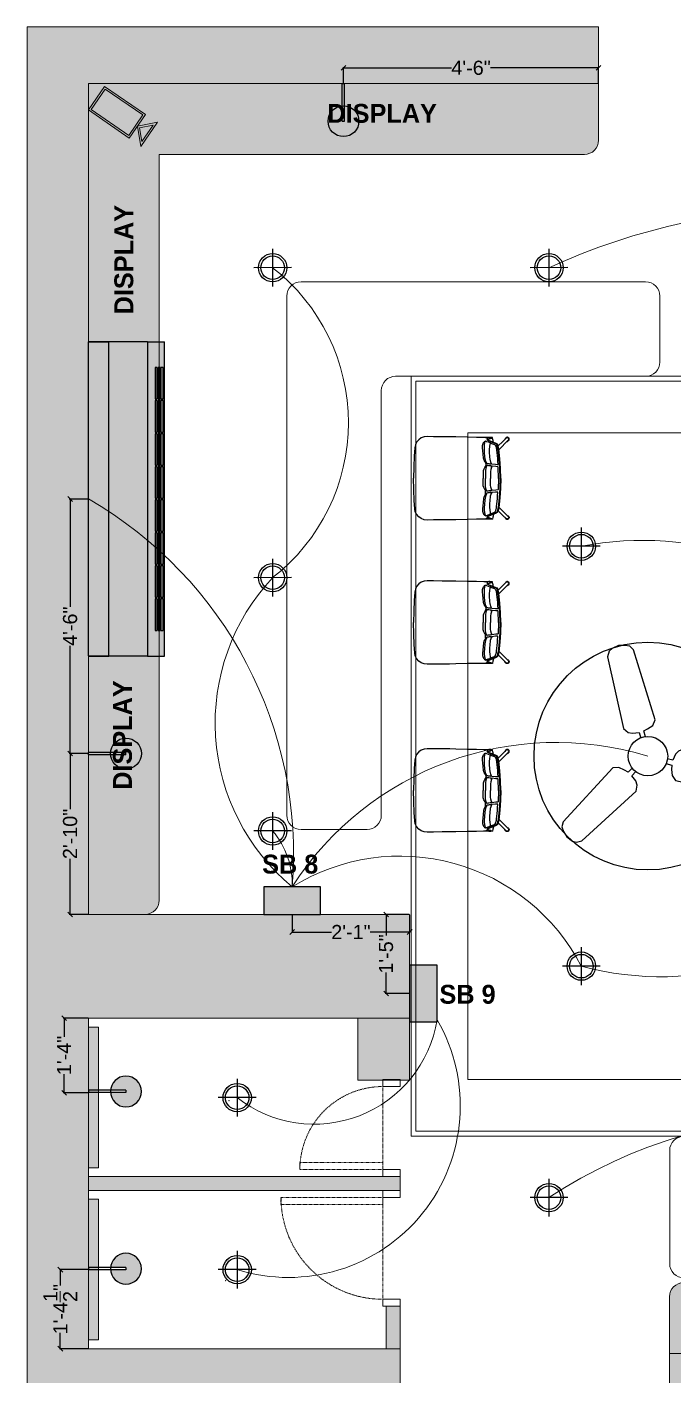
# Model space of a CAD drawing. Header units: inches. Extents: x -4677 to 18437, y -5264 to 2453.
# Drawn here: x 2640 to 2776.8, y -718.7 to -433.1 of the extents above; entities that cross this region are included whole.
import ezdxf

# ---------------------------------------------------------------- set-up
doc = ezdxf.new("R2010")
doc.units = ezdxf.units.IN
for name, pattern in [('AUDIT_D_060311083008-3', [0]), ('DASHED2', [0.375, 0.25, -0.125]), ('HIDDEN', [0.375, 0.25, -0.125])]:
    doc.linetypes.add(name, pattern=pattern)
for name, color, linetype in [('A-DOOR', 251, 'AUDIT_D_060311083008-3'), ('A-Door-Frame', 1, 'Continuous'), ('A-Door-Swing', 8, 'HIDDEN'), ('Edges', 7, 'Continuous'), ('IEL-HATCH-002', 7, 'Continuous'), ('line_cad-block.com', 250, 'Continuous'), ('THIET-BI', 21, 'Continuous')]:
    doc.layers.add(name, color=color, linetype=linetype)
doc.layers.add('FURNI', color=140, linetype='Continuous', lineweight=18)
doc.layers.add('HATCH', color=251, linetype='Continuous', lineweight=0, transparency=0.75)
doc.styles.add('HEMI', font='stylu.ttf')
doc.styles.get("Standard").update_dxf_attribs({"font": 'arial.ttf'})
doc.dimstyles.get("Standard").update_dxf_attribs({"dimtxt": 3, "dimasz": 1, "dimexe": 0.18, "dimexo": 0.0625, "dimgap": 0.09, "dimtad": 0, "dimdec": 1, "dimzin": 0, "dimdsep": 46, "dimlunit": 4, "dimtxsty": 'Standard', "dimblk": 'OBLIQUE', "dimcen": 0.09, "dimclrd": 5, "dimclre": 5, "dimclrt": 5, "dimadec": 0, "dimazin": 0, "dimtfac": 1, "dimtdec": 1, "dimtofl": 0, "dimtmove": 0, "dimatfit": 3, "dimldrblk": 'OBLIQUE', "dimfxl": 1, "dimtolj": 1, "dimtzin": 0, "dimarcsym": 0})

# ---------------------------------------------------------------- blocks, each defined once
blk = doc.blocks.new('ger')
at = {"color": 5}
for p, q in [((6473.06, -970.68), (6473.07, -978.68)), ((6469.07, -974.68), (6477.07, -974.68))]:
    blk.add_line(p, q, dxfattribs=at)
for radius in [3, 2.5]:
    blk.add_circle((6473.07, -974.68), radius, dxfattribs=at)
blk = doc.blocks.new('A$C1C43440E')
at = {"layer": 'THIET-BI', "color": 18, "true_color": 0x000000}
for p, q in [((143.8, 581.1), (139.5, 564.2)), ((152.8, 589.3), (143.8, 581.1)), ((172.3, 598), (152.8, 589.3)), ((191.8, 598.2), (172.3, 598)), ((207, 596.1), (191.8, 598.2)), ((217.6, 585.2), (207, 596.1)), ((283.9, 371.8), (217.6, 585.2)), ((139.5, 564.2), (187.9, 346)), ((276.4, 355.5), (283.9, 371.8)), ((187.9, 346), (202.2, 334.1)), ((202.2, 334.1), (215.2, 331.5)), ((215.2, 331.5), (234.9, 334.1)), ((234.9, 334.1), (240, 316.6)), ((249.5, 338.4), (260.9, 344.5)), ((254.3, 320.4), (249.5, 338.4)), ((260.9, 344.5), (276.4, 355.5)), ((338, 249.3), (320.3, 253.6)), ((345.6, 267.6), (338, 249.3)), ((354.4, 277.5), (345.6, 267.6)), ((371.8, 284), (354.4, 277.5)), ((585, 216.8), (371.8, 284)), ((155.8, 226), (4.2, 61.9)), ((173.7, 227.6), (155.8, 226)), ((191, 219.7), (173.7, 227.6)), ((202, 212.9), (191, 219.7)), ((215.1, 226), (202, 212.9)), ((213, 202.4), (225.6, 215.5)), ((316.5, 239.3), (334.4, 234.5)), ((334.4, 234.5), (334, 221.5)), ((334, 221.5), (335.9, 202.6)), ((597.5, 204.6), (585, 216.8)), ((225.1, 186.7), (213, 202.4)), ((229.3, 174.1), (225.1, 186.7)), ((226.1, 155.7), (229.3, 174.1)), ((335.9, 202.6), (346.1, 188)), ((346.1, 188), (564.1, 138.7)), ((588.3, 154.5), (597.8, 171.5)), ((600.1, 192.8), (597.5, 204.6)), ((597.8, 171.5), (600.1, 192.8)), ((61.4, 4.7), (226.1, 155.7)), ((564.1, 138.7), (578.9, 142.4)), ((578.9, 142.4), (588.3, 154.5)), ((4.2, 61.9), (0, 47.2)), ((0, 47.2), (5.8, 33)), ((5.8, 33), (15.7, 16.3)), ((15.7, 16.3), (33.1, 3.7)), ((33.1, 3.7), (44.6, 0)), ((44.6, 0), (61.4, 4.7))]:
    blk.add_line(p, q, dxfattribs=at)
blk.add_circle((262, 261.9), 60, dxfattribs=at)
blk = doc.blocks.new('3r')
blk.add_circle((6568.27, -1060.41), 21)
at = {"layer": 'THIET-BI', "xscale": 0.06069589590044594, "yscale": 0.06069589590044594, "zscale": 0.06069589590044594}
blk.add_blockref('A$C1C43440E', (6552.37, -1076.31), dxfattribs=at)
blk = doc.blocks.new('*U7')
at = {"layer": 'A-Door-Frame', "lineweight": 5}
for p, q in [((0, -100), (0, 0)), ((668.2, -100), (668.2, 0))]:
    blk.add_line(p, q, dxfattribs=at)
for points in [[(0, -100), (40, -100), (40, 0), (0, 0)], [(668.2, -100), (628.2, -100), (628.2, 0), (668.2, 0)]]:
    blk.add_lwpolyline(points, dxfattribs=at)
at = {"layer": 'A-Door-Swing', "linetype": 'DASHED2', "lineweight": 5}
blk.add_line((45.3, 0), (633.4, 0), dxfattribs=at)
blk.add_lwpolyline([(40, 0), (40, 588.2), (80, 588.2), (80, 0)], close=True, dxfattribs=at)
blk.add_arc((40, 0), 588.2, 360, 90, dxfattribs=at)
blk = doc.blocks.new('*U8')
at = {"layer": 'A-Door-Frame', "lineweight": 5}
for p, q in [((0, -100), (0, 0)), ((559.1, -100), (559.1, 0))]:
    blk.add_line(p, q, dxfattribs=at)
for points in [[(0, -100), (40, -100), (40, 0), (0, 0)], [(559.1, -100), (519.1, -100), (519.1, 0), (559.1, 0)]]:
    blk.add_lwpolyline(points, dxfattribs=at)
at = {"layer": 'A-Door-Swing', "linetype": 'DASHED2', "lineweight": 5}
blk.add_line((44.3, 0), (523.4, 0), dxfattribs=at)
blk.add_lwpolyline([(40, 0), (40, 479.1), (80, 479.1), (80, 0)], close=True, dxfattribs=at)
blk.add_arc((40, 0), 479.1, 360, 90, dxfattribs=at)
blk = doc.blocks.new('LEADCHAIR Executive 2014')
at = {"layer": 'line_cad-block.com', "color": 252, "true_color": 0x939598}
for points in [[(-239.1, 253.9), (-240.7, 256.2), (-243.5, 261.1), (-245.6, 264.4), (-248.8, 266.8), (-252.6, 268), (-256.7, 268.1), (-260.5, 266.8), (-263.7, 264.5), (-266.1, 261.3), (-267.3, 257.4), (-267.1, 253), (-266, 249.6), (-263.7, 246.3), (-259.6, 243.9), (-254, 240.4)], [(-186.5, 201.1), (-247.6, 262.2), (-251.2, 264.6), (-253.3, 265.3), (-256.4, 265.2), (-258.6, 264.5), (-261.7, 262.4), (-263.7, 259.8), (-264.8, 257), (-264.4, 254.4), (-263.9, 251.3), (-262.1, 248.8), (-240.6, 227), (-210.7, 196.4)], [(186.5, 201.1), (247.6, 262.2), (251.2, 264.6), (253.3, 265.3), (256.4, 265.2), (258.6, 264.5), (261.7, 262.4), (263.7, 259.8), (264.8, 257), (264.4, 254.4), (263.9, 251.3), (262.1, 248.8), (240.6, 227), (210.7, 196.4)], [(239.1, 253.9), (240.7, 256.2), (243.5, 261.1), (245.6, 264.4), (248.8, 266.8), (252.6, 268), (256.7, 268.1), (260.5, 266.8), (263.7, 264.5), (266.1, 261.3), (267.3, 257.4), (267.1, 253), (266, 249.6), (263.7, 246.3), (259.6, 243.9), (254, 240.4)], [(0, 214.2), (-63.6, 212.7), (-127.1, 208.1), (-190.4, 200.6), (-201.5, 198.6), (-211.2, 196.2), (-218.8, 193.6), (-223.1, 191.2), (-226.8, 183.8), (-246.5, 135.2), (-248.6, 131.4), (-251.1, 130.4), (-252.7, 131.3), (-254.8, 136.2), (-259.1, 146.6), (-261.5, 152.5), (-264.8, 159.1)], [(0.2, 209.5), (-63.2, 207.5), (-126.5, 203), (-189.5, 196), (-196.2, 194.9), (-204.4, 193), (-210.2, 191.7), (-215.6, 190.3), (-220.4, 187.9), (-223, 184.5), (-226.5, 175.5), (-244.9, 132.9), (-250.6, 123.7), (-253, 124.7), (-263.2, 145.7)], [(-91.9, 194.6), (-89.7, 193.7), (-88.8, 192.3), (-89.5, 180.1), (-92.1, 154.9), (-99.5, 151.5), (-106.1, 148.5), (-116.1, 145.5), (-120.2, 144.6), (-142.3, 142.3), (-168, 141), (-190.1, 140.8), (-205.5, 141.9), (-224.1, 145.3), (-229.7, 146.2), (-229.9, 146.5), (-227.8, 153.1), (-221, 172.7), (-219.4, 175.5), (-217, 177.6), (-209.7, 180.7), (-199.2, 183.9), (-193, 185.1), (-185.7, 186.6), (-130.2, 191.7), (-111.3, 193.1), (-91.9, 194.6)], [(0, 198.1), (-73.5, 196.6), (-74.4, 195.1), (-75.4, 193.4), (-76.1, 181.4), (-79.4, 156.4), (-78.4, 154.8), (-76.1, 154), (-70.7, 152.3), (-56.7, 148.1), (-43.6, 146.5), (-25.3, 145.8), (0.1, 145.8)], [(-0.2, 209.5), (63.2, 207.5), (126.5, 203), (189.5, 196), (196.2, 194.9), (204.4, 193), (210.2, 191.7), (215.6, 190.3), (220.4, 187.9), (223, 184.5), (226.5, 175.5), (244.9, 132.9), (250.6, 123.7), (253, 124.7), (263.2, 145.7)], [(0, 198.1), (73.5, 196.6), (74.4, 195.1), (75.4, 193.4), (76.1, 181.4), (79.4, 156.4), (78.4, 154.8), (76.1, 154), (70.7, 152.3), (56.7, 148.1), (43.6, 146.5), (25.3, 145.8), (-0.1, 145.8)], [(0, 214.2), (63.6, 212.7), (127.1, 208.1), (190.4, 200.6), (201.5, 198.6), (211.2, 196.2), (218.8, 193.6), (223.1, 191.2), (226.8, 183.8), (246.5, 135.2), (248.6, 131.4), (251.1, 130.4), (252.7, 131.3), (254.8, 136.2), (259.1, 146.6), (261.5, 152.5), (264.8, 159.1)], [(91.9, 194.6), (89.7, 193.7), (88.8, 192.3), (89.5, 180.1), (92.1, 154.9), (99.5, 151.5), (106.1, 148.5), (116.1, 145.5), (120.2, 144.6), (142.3, 142.3), (168, 141), (190.1, 140.8), (205.5, 141.9), (224.1, 145.3), (229.7, 146.2), (229.9, 146.5), (227.8, 153.1), (221, 172.7), (219.4, 175.5), (217, 177.6), (209.7, 180.7), (199.2, 183.9), (193, 185.1), (185.7, 186.6), (130.2, 191.7), (111.3, 193.1), (91.9, 194.6)], [(-255.6, 130), (-260.2, 127.9), (-262, 121.4), (-263.4, 115.9), (-265.5, 102.2), (-266.6, 54.8), (-267.4, -4.7), (-269.1, -78), (-270, -119), (-270, -168.2), (-270.4, -224.5), (-271.8, -264.7), (-269.6, -284.7), (-262.6, -303.3), (-251.2, -319.6), (-234.1, -334.1), (-217.3, -342.1), (-198.7, -346.1), (-170, -348.1), (-146.1, -349.7), (-72.8, -352.8), (0, -354.2)], [(-264.8, 159.1), (-265.4, 159.2), (-265.6, 158.7), (-265.8, 149.5), (-266.1, 142.4), (-266.1, 138.9), (-265.5, 103.7)], [(-263.2, 145.7), (-263.9, 145.7), (-263.9, 145.7), (-264.8, 145), (-265.3, 143.5), (-266.1, 130.6)], [(-233.5, 166.4), (-245.4, 163.8), (-252.1, 162.5), (-265.3, 159.2)], [(-98.2, 152), (-95.7, 152), (-93.1, 152), (-91.9, 151.6), (-92.6, 146.7), (-93.1, 143.2), (-93.8, 137.8), (-94.3, 134.2), (-95.1, 129), (-95.8, 123.9), (-95.9, 123.1), (-101.7, 119.8), (-107.4, 117.8), (-111.2, 115.5), (-128.4, 111.7), (-139.6, 110.1), (-170.4, 107.7), (-191.7, 106.6), (-204, 106.6), (-223.7, 108.1), (-229.5, 109.3), (-241.4, 112.7), (-243.9, 113.6), (-240.7, 120.7), (-236.9, 131.9), (-232.9, 142.2), (-231.6, 145.7), (-228.5, 151.1)], [(-95.9, 123.1), (-99.3, 118.8), (-107.3, 111.6), (-117.3, 105.1), (-130.9, 100.8), (-156.8, 98.4), (-179.9, 96.6), (-198.2, 95.3), (-214.2, 95.3), (-221.1, 96.7), (-227.1, 98.7), (-232.7, 101.3), (-236.5, 104.7), (-240.1, 108.3), (-242.4, 111.8), (-243, 113.1)], [(-102.3, 114.7), (-88.6, 115.2)], [(-88.6, 115.2), (-86.2, 115.2), (-81.4, 114.1), (-73.1, 111)], [(-71.4, 152.5), (-75.9, 152.7), (-78.7, 152.4), (-79.9, 152), (-80.5, 148.6), (-81.1, 143.8), (-82.2, 136.2), (-82.8, 130.2), (-83.8, 123.8), (-66.6, 117.1), (-50.4, 114.7), (0, 113.2)], [(-83.8, 123.8), (-72.8, 110.3), (-68.2, 107.1), (-59.9, 102.6), (-48.2, 99.8), (-39.4, 98.7), (-33.8, 98.4), (0, 98.5)], [(71.4, 152.5), (75.9, 152.7), (78.7, 152.4), (79.9, 152), (80.5, 148.6), (81.1, 143.8), (82.2, 136.2), (82.8, 130.2), (83.8, 123.8), (66.6, 117.1), (50.4, 114.7), (0, 113.2)], [(255.6, 130), (260.2, 127.9), (262, 121.4), (263.4, 115.9), (265.5, 102.2), (266.6, 54.8), (267.4, -4.7), (269.1, -78), (270, -119), (270, -168.2), (270.4, -224.5), (271.8, -264.7), (269.6, -284.7), (262.6, -303.3), (251.2, -319.6), (234.1, -334.1), (217.3, -342.1), (198.7, -346.1), (170, -348.1), (146.1, -349.7), (72.8, -352.8), (0, -354.2)], [(83.8, 123.8), (72.8, 110.3), (68.2, 107.1), (59.9, 102.6), (48.2, 99.8), (39.4, 98.7), (33.8, 98.4), (0, 98.5)], [(88.6, 115.2), (86.2, 115.2), (81.4, 114.1), (73.1, 111)], [(102.3, 114.7), (88.6, 115.2)], [(98.2, 152), (95.7, 152), (93.1, 152), (91.9, 151.6), (92.6, 146.7), (93.1, 143.2), (93.8, 137.8), (94.3, 134.2), (95.1, 129), (95.8, 123.9), (95.9, 123.1), (101.7, 119.8), (107.4, 117.8), (111.2, 115.5), (128.4, 111.7), (139.6, 110.1), (170.4, 107.7), (191.7, 106.6), (204, 106.6), (223.7, 108.1), (229.5, 109.3), (241.4, 112.7), (243.9, 113.6), (240.7, 120.7), (236.9, 131.9), (232.9, 142.2), (231.6, 145.7), (228.5, 151.1)], [(95.9, 123.1), (99.3, 118.8), (107.3, 111.6), (117.3, 105.1), (130.9, 100.8), (156.8, 98.4), (179.9, 96.6), (198.2, 95.3), (214.2, 95.3), (221.1, 96.7), (227.1, 98.7), (232.7, 101.3), (236.5, 104.7), (240.1, 108.3), (242.4, 111.8), (243, 113.1)], [(233.5, 166.4), (245.4, 163.8), (252.1, 162.5), (265.3, 159.2)], [(263.2, 145.7), (263.9, 145.7), (263.9, 145.7), (264.8, 145), (265.3, 143.5), (266.1, 130.6)], [(264.8, 159.1), (265.4, 159.2), (265.6, 158.7), (265.8, 149.5), (266.1, 142.4), (266.1, 138.9), (265.5, 103.7)]]:
    blk.add_lwpolyline(points, dxfattribs=at)
blk = doc.blocks.new('WR')
at = {"layer": 'IEL-HATCH-002', "true_color": 0x58ba48, "transparency": 33554687}
h = blk.add_hatch(color=85, dxfattribs=at)
h.dxf.hatch_style = 1
h.paths.add_polyline_path([(6272.58, 1161.27), (6284.59, 1161.27), (6284.59, 1167.12), (6272.58, 1167.12)])
blk.add_lwpolyline([(6272.58, 1167.11), (6272.58, 1161.27), (6284.59, 1161.29), (6284.59, 1167.13)], close=True)
blk = doc.blocks.new('DRYG')
at = {"layer": 'Edges', "color": 18, "true_color": 0x000000}
for p, q in [((8077.83, 1479.53), (8077.83, 1479.56)), ((8077.83, 1479.56), (8078.02, 1479.56)), ((8077.83, 1479.53), (8077.83, 1421.72)), ((8077.83, 1479.53), (8078.02, 1479.53)), ((8078.02, 1479.56), (8078.02, 1479.53)), ((8078.02, 1479.56), (8081.6, 1479.56)), ((8078.02, 1479.53), (8081.6, 1479.53)), ((8088.69, 1479.56), (8081.6, 1479.56)), ((8081.6, 1479.56), (8081.6, 1479.53)), ((8081.6, 1479.53), (8081.6, 1421.72)), ((8088.69, 1479.56), (8091.83, 1479.56)), ((8088.69, 1421.69), (8088.69, 1479.56)), ((8091.83, 1479.56), (8091.83, 1421.69)), ((8090.14, 1474.81), (8090.51, 1474.81)), ((8090.14, 1469.03), (8090.14, 1474.81)), ((8090.51, 1474.81), (8090.51, 1469.03)), ((8090.66, 1474.81), (8091.04, 1474.81)), ((8090.66, 1469.03), (8090.66, 1474.81)), ((8091.04, 1474.81), (8091.04, 1469.03)), ((8091.19, 1474.81), (8091.57, 1474.81)), ((8091.19, 1469.03), (8091.19, 1474.81)), ((8091.57, 1474.81), (8091.57, 1469.03)), ((8090.51, 1469.03), (8090.14, 1469.03)), ((8091.04, 1469.03), (8090.66, 1469.03)), ((8091.57, 1469.03), (8091.19, 1469.03)), ((8090.14, 1468.72), (8090.51, 1468.72)), ((8090.14, 1462.95), (8090.14, 1468.72)), ((8090.51, 1468.72), (8090.51, 1462.95)), ((8090.66, 1468.72), (8091.04, 1468.72)), ((8090.66, 1462.95), (8090.66, 1468.72)), ((8091.04, 1468.72), (8091.04, 1462.95)), ((8091.19, 1468.72), (8091.57, 1468.72)), ((8091.19, 1462.95), (8091.19, 1468.72)), ((8091.57, 1468.72), (8091.57, 1462.95)), ((8090.51, 1462.95), (8090.14, 1462.95)), ((8090.14, 1462.64), (8090.51, 1462.64)), ((8090.14, 1456.86), (8090.14, 1462.64)), ((8090.51, 1462.64), (8090.51, 1456.86)), ((8091.04, 1462.95), (8090.66, 1462.95)), ((8090.66, 1462.64), (8091.04, 1462.64)), ((8090.66, 1456.86), (8090.66, 1462.64)), ((8091.04, 1462.64), (8091.04, 1456.86)), ((8091.57, 1462.95), (8091.19, 1462.95)), ((8091.19, 1462.64), (8091.57, 1462.64)), ((8091.19, 1456.86), (8091.19, 1462.64)), ((8091.57, 1462.64), (8091.57, 1456.86)), ((8090.51, 1456.86), (8090.14, 1456.86)), ((8091.04, 1456.86), (8090.66, 1456.86)), ((8091.57, 1456.86), (8091.19, 1456.86)), ((8090.14, 1456.55), (8090.51, 1456.55)), ((8090.14, 1450.78), (8090.14, 1456.55)), ((8090.51, 1456.55), (8090.51, 1450.78)), ((8090.66, 1456.55), (8091.04, 1456.55)), ((8090.66, 1450.78), (8090.66, 1456.55)), ((8091.04, 1456.55), (8091.04, 1450.78)), ((8091.19, 1456.55), (8091.57, 1456.55)), ((8091.19, 1450.78), (8091.19, 1456.55)), ((8091.57, 1456.55), (8091.57, 1450.78)), ((8090.51, 1450.78), (8090.14, 1450.78)), ((8090.14, 1450.47), (8090.51, 1450.47)), ((8090.14, 1444.69), (8090.14, 1450.47)), ((8090.51, 1450.47), (8090.51, 1444.69)), ((8091.04, 1450.78), (8090.66, 1450.78)), ((8090.66, 1450.47), (8091.04, 1450.47)), ((8090.66, 1444.69), (8090.66, 1450.47)), ((8091.04, 1450.47), (8091.04, 1444.69)), ((8091.57, 1450.78), (8091.19, 1450.78)), ((8091.19, 1450.47), (8091.57, 1450.47)), ((8091.19, 1444.69), (8091.19, 1450.47)), ((8091.57, 1450.47), (8091.57, 1444.69)), ((8090.51, 1444.69), (8090.14, 1444.69)), ((8090.14, 1444.38), (8090.51, 1444.38)), ((8090.14, 1438.61), (8090.14, 1444.38)), ((8090.51, 1444.38), (8090.51, 1438.61)), ((8091.04, 1444.69), (8090.66, 1444.69)), ((8090.66, 1444.38), (8091.04, 1444.38)), ((8090.66, 1438.61), (8090.66, 1444.38)), ((8091.04, 1444.38), (8091.04, 1438.61)), ((8091.57, 1444.69), (8091.19, 1444.69)), ((8091.19, 1444.38), (8091.57, 1444.38)), ((8091.19, 1438.61), (8091.19, 1444.38)), ((8091.57, 1444.38), (8091.57, 1438.61)), ((8090.51, 1438.61), (8090.14, 1438.61)), ((8090.14, 1438.3), (8090.51, 1438.3)), ((8090.14, 1432.53), (8090.14, 1438.3)), ((8090.51, 1438.3), (8090.51, 1432.53)), ((8091.04, 1438.61), (8090.66, 1438.61)), ((8090.66, 1438.3), (8091.04, 1438.3)), ((8090.66, 1432.53), (8090.66, 1438.3)), ((8091.04, 1438.3), (8091.04, 1432.53)), ((8091.57, 1438.61), (8091.19, 1438.61)), ((8091.19, 1438.3), (8091.57, 1438.3)), ((8091.19, 1432.53), (8091.19, 1438.3)), ((8091.57, 1438.3), (8091.57, 1432.53)), ((8090.51, 1432.53), (8090.14, 1432.53)), ((8090.14, 1432.21), (8090.51, 1432.21)), ((8090.14, 1426.44), (8090.14, 1432.21)), ((8090.51, 1432.21), (8090.51, 1426.44)), ((8091.04, 1432.53), (8090.66, 1432.53)), ((8090.66, 1432.21), (8091.04, 1432.21)), ((8090.66, 1426.44), (8090.66, 1432.21)), ((8091.04, 1432.21), (8091.04, 1426.44)), ((8091.57, 1432.53), (8091.19, 1432.53)), ((8091.19, 1432.21), (8091.57, 1432.21)), ((8091.19, 1426.44), (8091.19, 1432.21)), ((8091.57, 1432.21), (8091.57, 1426.44)), ((8090.51, 1426.44), (8090.14, 1426.44)), ((8091.04, 1426.44), (8090.66, 1426.44)), ((8091.57, 1426.44), (8091.19, 1426.44)), ((8077.83, 1421.69), (8077.83, 1421.72)), ((8077.83, 1421.72), (8078.02, 1421.72)), ((8078.02, 1421.69), (8077.83, 1421.69)), ((8078.02, 1421.72), (8078.02, 1421.69)), ((8081.6, 1421.72), (8078.02, 1421.72)), ((8078.02, 1421.69), (8081.6, 1421.69)), ((8081.6, 1421.72), (8081.6, 1421.69)), ((8088.69, 1421.69), (8081.6, 1421.69)), ((8088.69, 1421.69), (8091.83, 1421.69))]:
    blk.add_line(p, q, dxfattribs=at)
at = {"layer": 'FURNI', "color": 18, "true_color": 0x000000}
blk.add_line((8077.83, 1421.69), (8091.83, 1421.69), dxfattribs=at)
blk = doc.blocks.new('E4RG')
at = {"layer": 'IEL-HATCH-002', "transparency": 33554687}
h = blk.add_hatch(color=256, dxfattribs=at)
h.dxf.hatch_style = 1
h.set_gradient(color1=(255, 255, 255), color2=(147, 149, 152), name='CYLINDER')
h.paths.add_polyline_path([(4585.01, 653.22), (4585, 653.22), (4554.41, 653.22), (4554.41, 649.47), (4585.01, 649.47)])
h.paths.add_polyline_path([(4585, 655.12), (4585, 655.21), (4554.42, 655.21), (4554.42, 655.12), (4554.42, 653.22), (4585, 653.22)])
h.paths.add_polyline_path([(4585.01, 649.47), (4554.41, 649.47), (4554.41, 647.81), (4585.01, 647.81)])
h.paths.add_polyline_path([(4556.92, 648.71), (4559.97, 648.71), (4559.97, 648.51), (4556.92, 648.51)], flags=16)
h.paths.add_polyline_path([(4556.92, 648.43), (4559.97, 648.43), (4559.97, 648.23), (4556.92, 648.23)], flags=16)
h.paths.add_polyline_path([(4556.92, 648.15), (4559.97, 648.15), (4559.97, 647.95), (4556.92, 647.95)], flags=16)
h.paths.add_polyline_path([(4560.14, 648.71), (4563.19, 648.71), (4563.19, 648.51), (4560.14, 648.51)], flags=16)
h.paths.add_polyline_path([(4560.14, 648.43), (4563.19, 648.43), (4563.19, 648.23), (4560.14, 648.23)], flags=16)
h.paths.add_polyline_path([(4560.14, 648.15), (4563.19, 648.15), (4563.19, 647.95), (4560.14, 647.95)], flags=16)
h.paths.add_polyline_path([(4563.36, 648.71), (4566.41, 648.71), (4566.41, 648.51), (4563.36, 648.51)], flags=16)
h.paths.add_polyline_path([(4563.36, 648.43), (4566.41, 648.43), (4566.41, 648.23), (4563.36, 648.23)], flags=16)
h.paths.add_polyline_path([(4563.36, 648.15), (4566.41, 648.15), (4566.41, 647.95), (4563.36, 647.95)], flags=16)
h.paths.add_polyline_path([(4566.57, 648.71), (4569.63, 648.71), (4569.63, 648.51), (4566.57, 648.51)], flags=16)
h.paths.add_polyline_path([(4566.57, 648.43), (4569.63, 648.43), (4569.63, 648.23), (4566.57, 648.23)], flags=16)
h.paths.add_polyline_path([(4566.57, 648.15), (4569.63, 648.15), (4569.63, 647.95), (4566.57, 647.95)], flags=16)
h.paths.add_polyline_path([(4569.79, 648.71), (4572.85, 648.71), (4572.85, 648.51), (4569.79, 648.51)], flags=16)
h.paths.add_polyline_path([(4569.79, 648.43), (4572.85, 648.43), (4572.85, 648.23), (4569.79, 648.23)], flags=16)
h.paths.add_polyline_path([(4569.79, 648.15), (4572.85, 648.15), (4572.85, 647.95), (4569.79, 647.95)], flags=16)
h.paths.add_polyline_path([(4573.01, 648.71), (4576.06, 648.71), (4576.06, 648.51), (4573.01, 648.51)], flags=16)
h.paths.add_polyline_path([(4573.01, 648.43), (4576.06, 648.43), (4576.06, 648.23), (4573.01, 648.23)], flags=16)
h.paths.add_polyline_path([(4573.01, 648.15), (4576.06, 648.15), (4576.06, 647.95), (4573.01, 647.95)], flags=16)
h.paths.add_polyline_path([(4576.23, 648.71), (4579.28, 648.71), (4579.28, 648.51), (4576.23, 648.51)], flags=16)
h.paths.add_polyline_path([(4576.23, 648.43), (4579.28, 648.43), (4579.28, 648.23), (4576.23, 648.23)], flags=16)
h.paths.add_polyline_path([(4576.23, 648.15), (4579.28, 648.15), (4579.28, 647.95), (4576.23, 647.95)], flags=16)
h.paths.add_polyline_path([(4579.45, 648.71), (4582.5, 648.71), (4582.5, 648.51), (4579.45, 648.51)], flags=16)
h.paths.add_polyline_path([(4579.45, 648.43), (4582.5, 648.43), (4582.5, 648.23), (4579.45, 648.23)], flags=16)
h.paths.add_polyline_path([(4579.45, 648.15), (4582.5, 648.15), (4582.5, 647.95), (4579.45, 647.95)], flags=16)
at = {"layer": 'FURNI', "color": 18, "true_color": 0x000000, "xscale": -0.5288462308038518, "yscale": 0.5288462308038518, "zscale": 0.5288462308038518, "rotation": 90}
blk.add_blockref('DRYG', (5336.87, 4927.15), dxfattribs=at)
blk = doc.blocks.new('rst')
at = {"layer": 'HATCH', "true_color": 0xed1f24, "transparency": 33554687}
h = blk.add_hatch(color=240, dxfattribs=at)
h.dxf.hatch_style = 1
h.paths.add_polyline_path([(9145.23, 1295.53), (9130.09, 1295.53), (9137.67, 1288.17)])
h.paths.add_polyline_path([(9142.77, 1294.53), (9137.67, 1289.56), (9132.56, 1294.53)], flags=16)
h.paths.add_polyline_path([(9145.06, 1288.17), (9130.29, 1288.17), (9130.29, 1262.62), (9145.06, 1262.62)])
h.paths.add_polyline_path([(9144.06, 1287.17), (9144.06, 1263.62), (9131.29, 1263.62), (9131.29, 1287.17)], flags=16)
at = {"layer": 'FURNI', "color": 18, "true_color": 0x000000}
for points in [[(9145.23, 1295.53), (9130.09, 1295.53), (9137.67, 1288.17)], [(9142.77, 1294.53), (9132.56, 1294.53), (9137.67, 1289.56)], [(9130.29, 1288.17), (9145.06, 1288.17), (9145.06, 1262.62), (9130.29, 1262.62)], [(9131.29, 1287.17), (9144.06, 1287.17), (9144.06, 1263.62), (9131.29, 1263.62)]]:
    blk.add_lwpolyline(points, close=True, dxfattribs=at)
blk = doc.blocks.new('HT')
at = {"layer": 'IEL-HATCH-002', "true_color": 0xf7f281, "transparency": 33554687}
h = blk.add_hatch(color=51, dxfattribs=at)
h.dxf.hatch_style = 1
h.paths.add_polyline_path([(4618.55, 566.68, 0.962396), (4625.07, 566.43), (4621.82, 566.43), (4621.82, 566.93), (4625.07, 566.93, 0.962396)])
for p, q in [((4621.82, 566.93), (4629.77, 566.93)), ((4621.82, 566.93), (4621.82, 566.43)), ((4621.82, 566.43), (4629.77, 566.43)), ((4629.77, 566.93), (4629.77, 566.43))]:
    blk.add_line(p, q)
blk.add_circle((4621.82, 566.68), 3.27)
blk = doc.blocks.new('_Oblique')
at = {"color": 0, "linetype": 'ByBlock', "lineweight": -2}
blk.add_line((-0.5, -0.5), (0.5, 0.5), dxfattribs=at)
blk = doc.blocks.new('*D241')
at = {"color": 5, "lineweight": -2, "transparency": 16777216}
for p, q in [((2187.48, -680.17), (2187.48, -676.72)), ((2241.48, -680.17), (2241.48, -676.72)), ((2187.48, -676.9), (2210.34, -676.9)), ((2241.48, -676.9), (2218.61, -676.9))]:
    blk.add_line(p, q, dxfattribs=at)
at = {"layer": 'Defpoints', "color": 0, "transparency": 16777216}
for p in [(2187.48, -676.9), (2187.48, -680.24), (2241.48, -680.24)]:
    blk.add_point(p, dxfattribs=at)
at = {"color": 5, "lineweight": -2, "transparency": 16777216, "rotation": 180}
blk.add_blockref('_Oblique', (2187.48, -676.9), dxfattribs=at)
at = {"color": 5, "lineweight": -2, "transparency": 16777216}
blk.add_blockref('_Oblique', (2241.48, -676.9), dxfattribs=at)
at = {"color": 5, "lineweight": 5, "transparency": 16777216, "insert": (2214.48, -676.9), "char_height": 3, "attachment_point": 5}
blk.add_mtext('\\A1;4\'-6"', dxfattribs=at)
blk = doc.blocks.new('*D242')
at = {"color": 5, "lineweight": -2, "transparency": 16777216}
for p, q in [((2133.41, -822.15), (2129.43, -822.15)), ((2129.61, -822.15), (2129.61, -833.93)), ((2129.61, -856.24), (2129.61, -844.46)), ((2133.41, -856.24), (2129.43, -856.24))]:
    blk.add_line(p, q, dxfattribs=at)
at = {"layer": 'Defpoints', "color": 0, "transparency": 16777216}
for p in [(2129.61, -822.15), (2133.48, -822.15), (2133.48, -856.24)]:
    blk.add_point(p, dxfattribs=at)
at = {"color": 5, "lineweight": -2, "transparency": 16777216}
for p, rotation in [((2129.61, -822.15), 90), ((2129.61, -856.24), 270)]:
    blk.add_blockref('_Oblique', p, dxfattribs=dict(at, rotation=rotation))
at = {"color": 5, "lineweight": 5, "transparency": 16777216, "insert": (2129.61, -839.19), "char_height": 3, "attachment_point": 5, "rotation": 90}
blk.add_mtext('\\A1;2\'-10"', dxfattribs=at)
blk = doc.blocks.new('*D243')
at = {"color": 5, "lineweight": -2, "transparency": 16777216}
for p, q in [((2133.41, -768.24), (2129.43, -768.24)), ((2129.61, -768.24), (2129.61, -791.06)), ((2129.61, -822.15), (2129.61, -799.33)), ((2133.41, -822.15), (2129.43, -822.15))]:
    blk.add_line(p, q, dxfattribs=at)
at = {"layer": 'Defpoints', "color": 0, "transparency": 16777216}
for p in [(2129.61, -768.24), (2133.48, -768.24), (2133.48, -822.15)]:
    blk.add_point(p, dxfattribs=at)
at = {"color": 5, "lineweight": -2, "transparency": 16777216}
for p, rotation in [((2129.61, -768.24), 90), ((2129.61, -822.15), 270)]:
    blk.add_blockref('_Oblique', p, dxfattribs=dict(at, rotation=rotation))
at = {"color": 5, "lineweight": 5, "transparency": 16777216, "insert": (2129.61, -795.19), "char_height": 3, "attachment_point": 5, "rotation": 90}
blk.add_mtext('\\A1;4\'-6"', dxfattribs=at)
blk = doc.blocks.new('*D244')
at = {"color": 5, "lineweight": -2, "transparency": 16777216}
for p, q in [((2176.63, -856.3), (2176.63, -860.15)), ((2201.48, -856.3), (2201.48, -860.15)), ((2176.63, -859.97), (2184.95, -859.97)), ((2201.48, -859.97), (2193.15, -859.97))]:
    blk.add_line(p, q, dxfattribs=at)
at = {"layer": 'Defpoints', "color": 0, "transparency": 16777216}
for p in [(2176.63, -856.24), (2201.48, -856.24), (2201.48, -859.97)]:
    blk.add_point(p, dxfattribs=at)
at = {"color": 5, "lineweight": -2, "transparency": 16777216, "rotation": 180}
blk.add_blockref('_Oblique', (2176.63, -859.97), dxfattribs=at)
at = {"color": 5, "lineweight": -2, "transparency": 16777216}
blk.add_blockref('_Oblique', (2201.48, -859.97), dxfattribs=at)
at = {"color": 5, "lineweight": 5, "transparency": 16777216, "insert": (2189.05, -859.97), "char_height": 3, "attachment_point": 5}
blk.add_mtext('\\A1;2\'-1"', dxfattribs=at)
blk = doc.blocks.new('*D257')
at = {"color": 5, "lineweight": -2, "transparency": 16777216}
for p, q in [((2201.41, -856.24), (2196.3, -856.24)), ((2196.48, -856.24), (2196.48, -860.68)), ((2196.48, -873), (2196.48, -868.56)), ((2201.41, -873), (2196.3, -873))]:
    blk.add_line(p, q, dxfattribs=at)
at = {"layer": 'Defpoints', "color": 0, "transparency": 16777216}
for p in [(2196.48, -856.24), (2201.48, -856.24), (2201.48, -873)]:
    blk.add_point(p, dxfattribs=at)
at = {"color": 5, "lineweight": -2, "transparency": 16777216}
for p, rotation in [((2196.48, -856.24), 90), ((2196.48, -873), 270)]:
    blk.add_blockref('_Oblique', p, dxfattribs=dict(at, rotation=rotation))
at = {"color": 5, "lineweight": 5, "transparency": 16777216, "insert": (2196.48, -864.62), "char_height": 3, "attachment_point": 5, "rotation": 90}
blk.add_mtext('\\A1;1\'-5"', dxfattribs=at)
blk = doc.blocks.new('*D258')
at = {"color": 5, "lineweight": -2, "transparency": 16777216}
for p, q in [((2133.41, -878.24), (2128.14, -878.24)), ((2128.32, -878.24), (2128.32, -882.19)), ((2128.32, -894.01), (2128.32, -890.06)), ((2133.41, -894.01), (2128.14, -894.01))]:
    blk.add_line(p, q, dxfattribs=at)
at = {"layer": 'Defpoints', "color": 0, "transparency": 16777216}
for p in [(2133.48, -878.24), (2128.32, -894.01), (2133.48, -894.01)]:
    blk.add_point(p, dxfattribs=at)
at = {"color": 5, "lineweight": -2, "transparency": 16777216}
for p, rotation in [((2128.32, -878.24), 90), ((2128.32, -894.01), 270)]:
    blk.add_blockref('_Oblique', p, dxfattribs=dict(at, rotation=rotation))
at = {"color": 5, "lineweight": 5, "transparency": 16777216, "insert": (2128.32, -886.12), "char_height": 3, "attachment_point": 5, "rotation": 90}
blk.add_mtext('\\A1;1\'-4"', dxfattribs=at)
blk = doc.blocks.new('*D259')
at = {"color": 5, "lineweight": -2, "transparency": 16777216}
for p, q in [((2133.41, -931.5), (2127.35, -931.5)), ((2127.53, -931.5), (2127.53, -934.84)), ((2127.53, -948.24), (2127.53, -944.9)), ((2133.41, -948.24), (2127.35, -948.24))]:
    blk.add_line(p, q, dxfattribs=at)
at = {"layer": 'Defpoints', "color": 0, "transparency": 16777216}
for p in [(2127.53, -931.5), (2133.48, -931.5), (2133.48, -948.24)]:
    blk.add_point(p, dxfattribs=at)
at = {"color": 5, "lineweight": -2, "transparency": 16777216}
for p, rotation in [((2127.53, -931.5), 90), ((2127.53, -948.24), 270)]:
    blk.add_blockref('_Oblique', p, dxfattribs=dict(at, rotation=rotation))
at = {"color": 5, "lineweight": 5, "transparency": 16777216, "insert": (2127.53, -939.87), "char_height": 3, "attachment_point": 5, "rotation": 90}
blk.add_mtext('\\A1;1\'-4{\\H1x;\\S1/2;}"', dxfattribs=at)
blk = doc.blocks.new('SRG')
at = {"layer": 'IEL-HATCH-002', "lineweight": 5, "true_color": 0x939598, "transparency": 33554687}
h = blk.add_hatch(color=252, dxfattribs=at)
h.dxf.hatch_style = 1
h.paths.add_polyline_path([(2296.48, -1034.24), (2296.48, -1016.24), (2281.48, -1016.24), (2281.48, -1150.24), (2269.48, -1150.24), (2132.48, -1150.24), (2132.48, -965.24), (2144.48, -965.24), (2199.48, -965.24), (2199.48, -948.24), (2133.48, -948.24), (2133.48, -878.24), (2190.48, -878.24), (2201.48, -878.24), (2201.48, -856.24), (2133.48, -856.24), (2133.48, -680.24), (2241.48, -680.24), (2241.48, -668.24), (2120.48, -668.24), (2120.48, -1162.24), (2296.48, -1162.24), (2296.48, -1159.24)])
h.paths.add_polyline_path([(2714.48, -668.24), (2287.48, -668.24), (2287.48, -680.24), (2406.48, -680.24), (2406.48, -692.24), (2406.48, -695.24), (2423.48, -695.24), (2423.48, -680.24), (2702.48, -680.24), (2702.48, -800.24), (2690.48, -800.24), (2666.48, -800.24), (2666.48, -817.24), (2700.48, -817.24), (2700.48, -935.24), (2581.48, -935.24), (2581.48, -817.24), (2616.48, -817.24), (2616.48, -800.24), (2562.48, -800.24), (2562.48, -939.24), (2555.48, -939.24), (2555.48, -958.24), (2725.48, -958.24), (2725.48, -1141.24), (2572.48, -1141.24), (2572.48, -1129.24), (2572.48, -1126.24), (2555.48, -1126.24), (2555.48, -1141.24), (2531.48, -1141.24), (2473.48, -1141.24), (2473.48, -1160.24), (2737.48, -1160.24), (2737.48, -946.24), (2714.48, -946.24)])
h.paths.add_polyline_path([(2447.48, -949.24), (2423.48, -949.24), (2423.48, -934.24), (2406.48, -934.24), (2406.48, -949.24), (2372.48, -949.24), (2256.48, -949.24), (2256.48, -966.24), (2281.48, -966.24), (2281.48, -971.24), (2296.48, -971.24), (2296.48, -966.24), (2372.48, -966.24), (2447.48, -966.24)])
h.paths.add_polyline_path([(2387.48, -1031.24), (2296.48, -1031.24), (2296.48, -1034.24), (2387.48, -1034.24)], flags=17)
h.paths.add_polyline_path([(2387.48, -966.24), (2384.48, -966.24), (2384.48, -1031.24), (2387.48, -1031.24)], flags=17)
at = {"layer": 'IEL-HATCH-002', "lineweight": 5, "true_color": 0xc6a88b, "transparency": 33554687}
h = blk.add_hatch(color=43, dxfattribs=at)
h.dxf.hatch_style = 1
h.paths.add_polyline_path([(2725.48, -958.24), (2555.48, -958.24), (2555.48, -970.24, 0.414214), (2558.48, -973.24), (2710.48, -973.24), (2710.48, -1126.24), (2575.48, -1126.24, 0.414214), (2572.48, -1129.24), (2572.48, -1141.24), (2725.48, -1141.24)])
h.paths.add_polyline_path([(2358.48, -1037.24, 0.414214), (2355.48, -1034.24), (2343.48, -1034.24), (2343.48, -1050.24), (2343.48, -1141.24), (2355.48, -1141.24, 0.414214), (2358.48, -1138.24)])
h.paths.add_polyline_path([(2562.48, -800.24), (2550.48, -800.24, 0.414214), (2547.48, -803.24), (2547.48, -936.24, 0.414214), (2550.48, -939.24), (2562.48, -939.24)])
h.paths.add_polyline_path([(2702.48, -680.24), (2423.48, -680.24), (2423.48, -692.24, 0.414214), (2426.48, -695.24), (2687.48, -695.24), (2687.48, -797.24, 0.414214), (2690.48, -800.24), (2702.48, -800.24)])
h.paths.add_polyline_path([(2406.48, -680.24), (2287.48, -680.24), (2287.48, -692.24, 0.414214), (2290.48, -695.24), (2403.48, -695.24, 0.414214), (2406.48, -692.24)])
h.paths.add_polyline_path([(2241.48, -680.24), (2133.48, -680.24), (2133.48, -695.24), (2133.48, -856.24), (2145.48, -856.24, 0.414214), (2148.48, -853.24), (2148.48, -695.24), (2238.48, -695.24, 0.414214), (2241.48, -692.24)])
h.paths.add_polyline_path([(2147.48, -968.24, 0.414214), (2144.48, -965.24), (2132.48, -965.24), (2132.48, -1150.24), (2144.48, -1150.24, 0.414214), (2147.48, -1147.24)])
h.paths.add_polyline_path([(2281.48, -1016.24), (2269.48, -1016.24, 0.414214), (2266.48, -1019.24), (2266.48, -1147.24, 0.414214), (2269.48, -1150.24), (2281.48, -1150.24)])
h.paths.add_polyline_path([(2406.48, -934.24), (2259.48, -934.24, 0.414214), (2256.48, -937.24), (2256.48, -949.24), (2372.48, -949.24), (2406.48, -949.24)])
h.paths.add_polyline_path([(2447.48, -937.24, 0.414214), (2444.48, -934.24), (2423.48, -934.24), (2423.48, -949.24), (2447.48, -949.24)])
at = {"layer": 'IEL-HATCH-002', "lineweight": 5, "true_color": 0x939598, "transparency": 33554687}
h = blk.add_hatch(color=252, dxfattribs=at)
h.dxf.hatch_style = 1
h.paths.add_polyline_path([(2201.48, -878.24), (2190.48, -878.24), (2190.48, -891.35), (2195.81, -891.35), (2195.81, -891.24), (2199.48, -891.24), (2199.48, -891.35), (2201.48, -891.35)])
at = {"layer": 'IEL-HATCH-002', "lineweight": 5, "true_color": 0xadddf7, "transparency": 33554687}
h = blk.add_hatch(color=141, dxfattribs=at)
h.dxf.hatch_style = 1
h.paths.add_polyline_path([(2135.62, -916.6), (2133.48, -916.6), (2133.48, -946.4), (2135.62, -946.4)])
h.paths.add_polyline_path([(2135.62, -880.1), (2133.48, -880.1), (2133.48, -909.9), (2135.62, -909.9)])
at = {"layer": 'IEL-HATCH-002', "lineweight": 5, "true_color": 0xc6a88b, "transparency": 33554687}
h = blk.add_hatch(color=43, dxfattribs=at)
h.dxf.hatch_style = 1
h.paths.add_polyline_path([(2199.48, -911.74), (2195.81, -911.74), (2133.48, -911.74), (2133.48, -914.74), (2199.48, -914.74)])
h.paths.add_polyline_path([(2199.48, -939.24), (2196.48, -939.24), (2196.48, -948.24), (2199.48, -948.24)])
at = {"lineweight": 5}
for p, q in [((2241.48, -668.24), (2120.48, -668.24)), ((2120.48, -668.24), (2120.48, -1162.24)), ((2241.48, -668.24), (2241.48, -680.24)), ((2241.48, -680.24), (2133.48, -680.24)), ((2133.48, -680.24), (2133.48, -856.24)), ((2133.48, -680.24), (2133.48, -695.24)), ((2241.48, -680.24), (2241.48, -692.24)), ((2238.48, -695.24), (2148.48, -695.24)), ((2148.48, -695.24), (2148.48, -853.24)), ((2133.48, -856.24), (2201.48, -856.24)), ((2133.48, -856.24), (2145.48, -856.24)), ((2201.48, -856.24), (2201.48, -878.24)), ((2133.48, -878.24), (2133.48, -948.24)), ((2190.48, -878.24), (2133.48, -878.24)), ((2201.48, -878.24), (2190.48, -878.24)), ((2190.48, -891.35), (2190.48, -878.24)), ((2201.48, -878.24), (2201.48, -891.35)), ((2201.48, -891.35), (2190.48, -891.35)), ((2199.48, -911.74), (2133.48, -911.74)), ((2199.48, -914.74), (2199.48, -911.74)), ((2199.48, -914.74), (2133.48, -914.74)), ((2199.48, -939.24), (2196.48, -939.24)), ((2196.48, -939.24), (2196.48, -948.24)), ((2199.48, -948.24), (2199.48, -939.24)), ((2256.48, -937.24), (2256.48, -949.24)), ((2133.48, -948.24), (2199.48, -948.24)), ((2199.48, -948.24), (2199.48, -965.24)), ((2256.48, -966.24), (2256.48, -949.24))]:
    blk.add_line(p, q, dxfattribs=at)
for points in [[(2195.48, -835.24), (2195.48, -745.24, -0.414214), (2198.48, -742.24), (2251.44, -742.24, 0.414214), (2254.44, -739.24), (2254.44, -725.24, 0.414214), (2251.44, -722.24), (2178.48, -722.24, 0.414214), (2175.48, -725.24), (2175.48, -835.24, 0.414214), (2178.48, -838.24), (2192.48, -838.24, 0.414214)], [(2352.53, -906.24), (2352.53, -930.24, -0.414214), (2349.53, -933.24), (2259.53, -933.24, -0.414214), (2256.53, -930.24), (2256.53, -906.24, -0.414214), (2259.53, -903.24), (2349.53, -903.24, -0.414214)]]:
    blk.add_lwpolyline(points, format="xyb", close=True, dxfattribs=at)
for points in [[(2133.48, -909.9), (2135.62, -909.9), (2135.62, -880.1), (2133.48, -880.1)], [(2133.48, -946.4), (2135.62, -946.4), (2135.62, -916.6), (2133.48, -916.6)]]:
    blk.add_lwpolyline(points, close=True, dxfattribs=at)
blk.add_lwpolyline([(2256.48, -949.24), (2372.48, -949.24), (2406.48, -949.24)], dxfattribs=at)
for centre, start, end in [((2238.48, -692.24), 270, 0), ((2145.48, -853.24), 270, 0), ((2259.48, -937.24), 90, 180)]:
    blk.add_arc(centre, 3, start, end, dxfattribs=at)
for name, p, rotation in [('HT', (2754.15, -5310.01), 90), ('HT', (6763.25, -255.48), 180), ('WR', (8455.21, 310.88), 180), ('WR', (3368.59, -7151.59), 90)]:
    blk.add_blockref(name, p, dxfattribs=dict(at, rotation=rotation))
at = {"lineweight": 5, "xscale": 2.176228681572631, "yscale": 2.176228681572631, "zscale": 2.176228681572631, "rotation": 90}
blk.add_blockref('E4RG', (3559.37, -10712.97), dxfattribs=at)
at = {"color": 18, "lineweight": 5, "true_color": 0x000000, "xscale": -0.03255662233685245, "yscale": 0.03255662233685245, "zscale": 0.03255662233685245, "rotation": 269.9645304322862}
for p in [(2213.82, -763.86), (2213.82, -794.41), (2213.82, -829.99)]:
    blk.add_blockref('LEADCHAIR Executive 2014', p, dxfattribs=at)
at = {"lineweight": 5, "xscale": -1}
for p in [(6763.25, -1460.43), (6763.25, -1497.99)]:
    blk.add_blockref('HT', p, dxfattribs=at)
at = {"layer": 'A-DOOR', "lineweight": 5, "yscale": 0.03666666666666651, "zscale": 0.03666666666666651}
for name, p, xscale, rotation in [('*U8', (2195.81, -911.74), 0.03666666666666651, 90.00000000000001), ('*U7', (2195.81, -914.74), -0.03666666666666651, 90)]:
    blk.add_blockref(name, p, dxfattribs=dict(at, xscale=xscale, rotation=rotation))
at = {"layer": 'FURNI', "color": 18, "lineweight": 5, "true_color": 0x000000, "xscale": 0.4104251043825757, "yscale": 0.4104251043825757, "zscale": 0.4104251043825757, "rotation": 235.431554331876}
blk.add_blockref('rst', (3836.38, 2698.91), dxfattribs=at)
at = {"color": 177, "lineweight": 5, "true_color": 0x293189, "char_height": 4, "width": 27.8346, "attachment_point": 1, "style": 'HEMI'}
for insert, rotation in [((2184.07, -684.54), 359.9906), ((2138.97, -729.12), 89.9906), ((2138.68, -829.84), 89.9906)]:
    blk.add_mtext('{\\fStylus BT|b1|i0|c0|p34;DISPLAY}', dxfattribs=dict(at, insert=insert, rotation=rotation))
at = {"color": 240, "lineweight": 5, "true_color": 0xed1f24, "char_height": 4, "attachment_point": 1, "rotation": 359.9906, "style": 'HEMI'}
for s, insert in [('{\\fStylus BT|b1|i0|c0|p34;SB 8}', (2170.25, -843.59)), ('{\\fStylus BT|b1|i0|c0|p34;SB 9}', (2207.79, -871.16))]:
    blk.add_mtext(s, dxfattribs=dict(at, insert=insert))
at = {"lineweight": 5}
for base, p1, p2, picture, middle in [((2187.48, -676.9), (2241.48, -680.24), (2187.48, -680.24), '*D241', (2214.48, -676.9)), ((2201.4765, -859.9738), (2176.6265, -856.2357), (2201.4765, -856.2357), '*D244', (2189.0515, -859.9738))]:
    dim = blk.add_linear_dim(base=base, p1=p1, p2=p2, dimstyle='Standard', dxfattribs=at)
    dim.commit()
    dim.dimension.update_dxf_attribs({"geometry": picture, "text_midpoint": middle})
dim = blk.add_linear_dim(base=(2129.61, -768.24), p1=(2133.48, -822.15), p2=(2133.48, -768.24), angle=90, dimstyle='Standard', override={"dimtmove": 1}, dxfattribs=at)
dim.commit()
dim.dimension.update_dxf_attribs({"geometry": '*D243', "text_midpoint": (2129.61, -795.19)})
for base, p1, p2, picture, middle in [((2129.61, -822.15), (2133.48, -856.24), (2133.48, -822.15), '*D242', (2129.61, -839.19)), ((2196.48, -856.24), (2201.48, -873), (2201.48, -856.24), '*D257', (2196.48, -864.62)), ((2128.32, -894.01), (2133.48, -878.24), (2133.48, -894.01), '*D258', (2128.32, -886.12)), ((2127.53, -931.5), (2133.48, -948.24), (2133.48, -931.5), '*D259', (2127.53, -939.87))]:
    dim = blk.add_linear_dim(base=base, p1=p1, p2=p2, angle=90, dimstyle='Standard', dxfattribs=at)
    dim.commit()
    dim.dimension.update_dxf_attribs({"geometry": picture, "text_midpoint": middle})

msp = doc.modelspace()

# ---------------------------------------------------------------- linework, layer by layer
at = {"color": 2, "lineweight": 5}
for points in [[(3020.01, -668.06), (2721.36, -668.06), (2721.36, -507.11), (3020.01, -507.11)], [(3019.01, -667.06), (2722.36, -667.06), (2722.36, -508.11), (3019.01, -508.11)]]:
    msp.add_lwpolyline(points, close=True, dxfattribs=at)
at = {"lineweight": 5}
msp.add_lwpolyline([(3008.01, -656.06), (2733.36, -656.06), (2733.36, -519.11), (3008.01, -519.11)], close=True, dxfattribs=at)
at = {"color": 114, "lineweight": 5, "true_color": 0x139b48}
for centre, radius, start, end in [((2809.01, -611.87), 140.52, 65.3982, 114.6018), ((2666.43, -516.94), 41.62, 307.9234, 52.0766), ((2609.64, -608.3), 86.81, 355.3947, 60.021), ((2770.19, -608.82), 66.95, 339.6839, 101.052), ((2774.26, -569.86), 64.46, 254.7954, 24.5197), ((2724.9, -580.57), 45.05, 136.8813, 230.3698), ((2752.06, -651.07), 66.38, 73.0107, 147.3628), ((2678.84, -614.7), 17.33, 358.1253, 40.5361), ((2718.99, -651.97), 43.22, 27.4235, 121.885), ((2700.82, -639.16), 26.39, 231.8525, 350.6123), ((2695.39, -661.67), 36.35, 252.599, 30.0502), ((2809.01, -769.98), 106.4, 56.6453, 123.3547)]:
    msp.add_arc(centre, radius, start, end, dxfattribs=at)
at = {"lineweight": 5}
for p in [(2750.51, -484.11), (2682.81, -660.54), (2750.51, -681.1), (2682.1, -698.67)]:
    msp.add_point(p, dxfattribs=at)

# ---------------------------------------------------------------- block references
msp.add_blockref('SRG', (519.54, 235.13))
at = {"lineweight": 5, "rotation": 270}
for p in [(3666.69, 5988.96), (3725.19, 5988.96), (3732.04, 5929.96), (3666.69, 5923.29), (3666.69, 5869.63), (3732.04, 5841), (3659.19, 5813.15), (3725.19, 5791.96), (3659.19, 5776.71)]:
    msp.add_blockref('ger', p, dxfattribs=at)
at = {"lineweight": 5, "xscale": 1.148072892593797, "yscale": 1.148072892593797, "zscale": 1.148072892593797}
msp.add_blockref('3r', (-4769.39, 629.85), dxfattribs=at)

doc.saveas('drawing.dxf')
